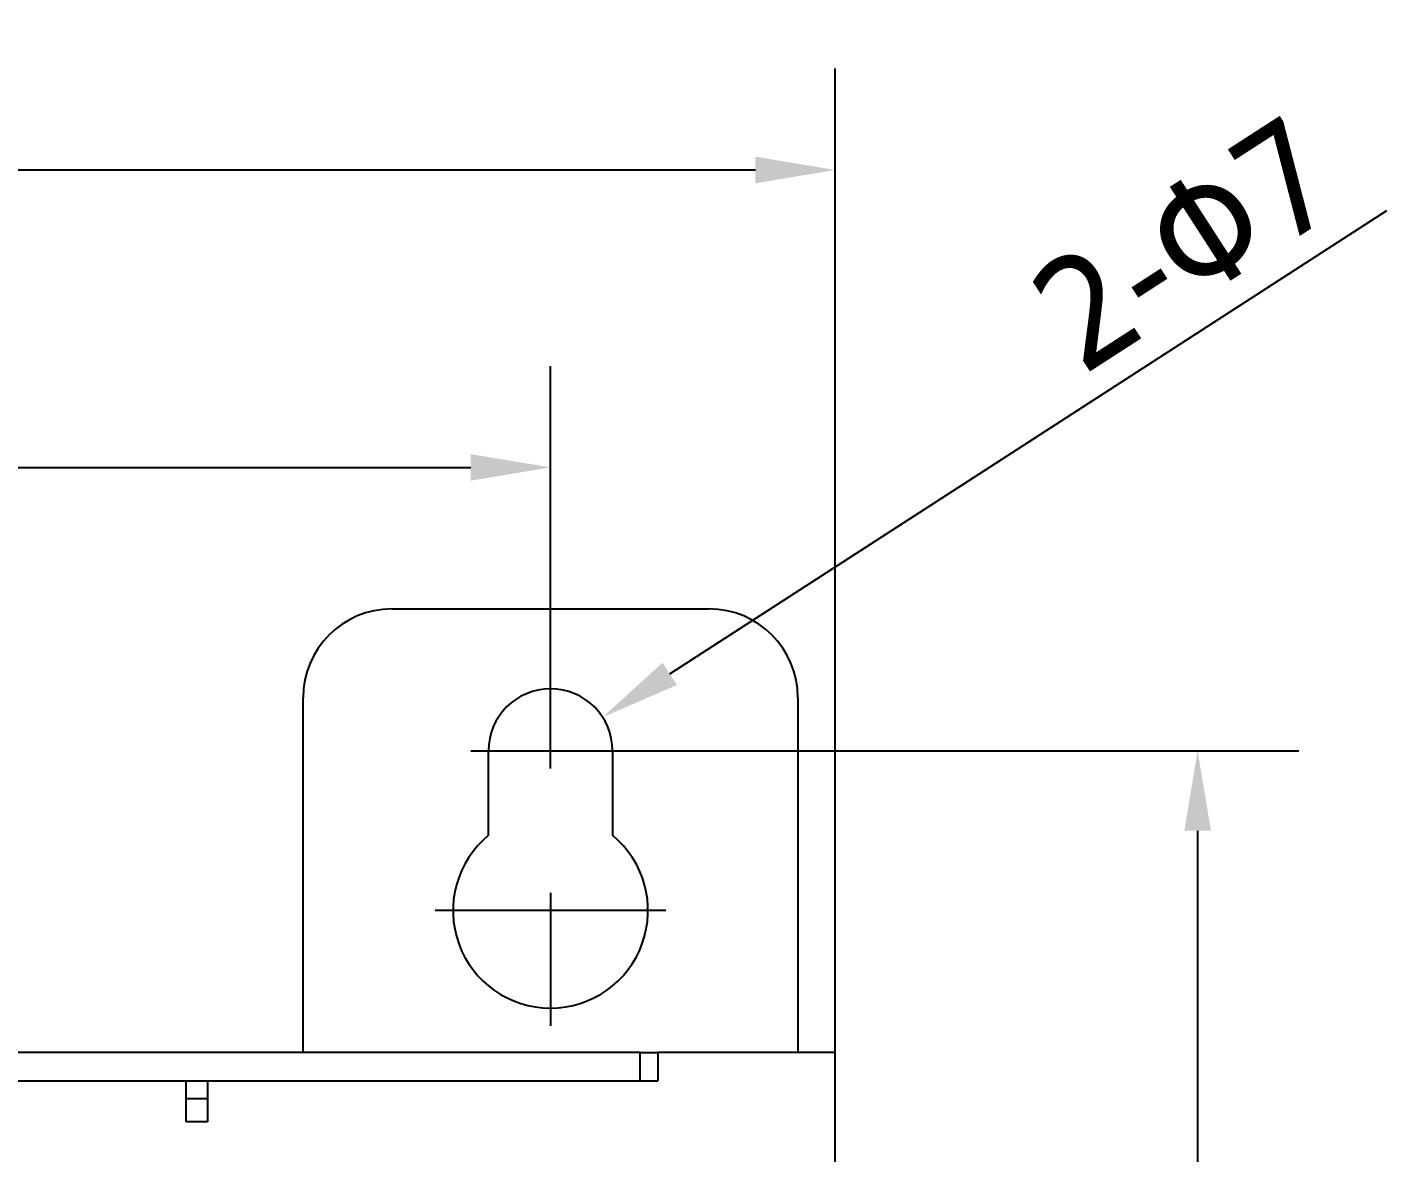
# Model space of a CAD drawing. Header units: millimetres. Extents: x 2121 to 4904, y 892 to 1933.
# Drawn here: x 2519.5 to 2596.2, y 1661.8 to 1725.3 of the extents above; entities that cross this region are included whole.
import ezdxf

# ---------------------------------------------------------------- set-up
doc = ezdxf.new("R2010")
doc.units = ezdxf.units.MM
doc.header["$LTSCALE"] = 1.8
doc.linetypes.add('CENTER', pattern=[50.8, 31.75, -6.35, 6.35, -6.35])
doc.layers.add('CL', color=1, linetype='CENTER')
doc.layers.add('치수(ISO)', color=7, linetype='Continuous', lineweight=25)
doc.styles.add('주 문자 (ISO)', font='')
doc.styles.add('주 텍스트 (ISO)', font='')
doc.styles.get('주 문자 (ISO)').set_extended_font_data('Tahoma')
doc.styles.get('주 텍스트 (ISO)').set_extended_font_data('Tahoma')
doc.dimstyles.new('기본값 (ISO)', dxfattribs={"dimscale": 1.8, "dimtxt": 3.5, "dimasz": 2.5, "dimexe": 3.175, "dimexo": 0, "dimgap": 0.762, "dimtad": 1, "dimrnd": 1e-08, "dimzin": 0, "dimtxsty": '주 텍스트 (ISO)', "dimcen": 0.09, "dimdle": 10, "dimclrd": 256, "dimclre": 256, "dimclrt": 256, "dimazin": 0, "dimtfac": 1.001486, "dimtmove": 0, "dimatfit": 3, "dimfxl": 1, "dimtolj": 1, "dimtzin": 0, "dimlwd": -1, "dimlwe": -1, "dimarcsym": 0})

# ---------------------------------------------------------------- blocks, each defined once
blk = doc.blocks.new('*D767')
at = {"layer": 'Defpoints', "color": 0}
for p in [(2565.062, 1717.24), (2329.062, 1656.495), (2565.062, 1656.495)]:
    blk.add_point(p, dxfattribs=at)
at = {"layer": '치수(ISO)', "color": 7}
for p, q in [((2329.062, 1656.495), (2329.062, 1722.955)), ((2565.062, 1656.495), (2565.062, 1722.955)), ((2333.562, 1717.24), (2560.562, 1717.24))]:
    blk.add_line(p, q, dxfattribs=at)
for points in [[(2333.562, 1717.99), (2333.562, 1716.49), (2329.062, 1717.24)], [(2560.562, 1716.49), (2560.562, 1717.99), (2565.062, 1717.24)]]:
    blk.add_solid(points, dxfattribs=at)
at = {"layer": '치수(ISO)', "color": 7, "insert": (2442.172, 1725.174), "char_height": 6.3, "attachment_point": 1, "style": '주 문자 (ISO)'}
blk.add_mtext('\\A1;236', dxfattribs=at)
blk = doc.blocks.new('*D770')
at = {"layer": 'Defpoints', "color": 0}
for p in [(2549.012, 1700.475), (2345.112, 1688.995), (2549.012, 1688.995)]:
    blk.add_point(p, dxfattribs=at)
at = {"layer": '치수(ISO)', "color": 7}
for p, q in [((2345.112, 1688.995), (2345.112, 1706.19)), ((2549.012, 1688.995), (2549.012, 1706.19)), ((2349.612, 1700.475), (2544.512, 1700.475))]:
    blk.add_line(p, q, dxfattribs=at)
for points in [[(2349.612, 1701.225), (2349.612, 1699.725), (2345.112, 1700.475)], [(2544.512, 1699.725), (2544.512, 1701.225), (2549.012, 1700.475)]]:
    blk.add_solid(points, dxfattribs=at)
at = {"layer": '치수(ISO)', "color": 7, "insert": (2447.062, 1705.128), "char_height": 6.3, "attachment_point": 5, "style": '주 문자 (ISO)'}
blk.add_mtext('\\A1;203.9', dxfattribs=at)
blk = doc.blocks.new('*D773')
at = {"layer": 'Defpoints', "color": 0}
for p in [(2549.237, 1684.495), (2553.512, 1300.495), (2585.504, 1300.495)]:
    blk.add_point(p, dxfattribs=at)
at = {"layer": '치수(ISO)', "color": 7}
for p, q in [((2549.237, 1684.495), (2591.219, 1684.495)), ((2585.504, 1679.995), (2585.504, 1304.995)), ((2553.512, 1300.495), (2591.219, 1300.495))]:
    blk.add_line(p, q, dxfattribs=at)
for points in [[(2586.254, 1679.995), (2584.754, 1679.995), (2585.504, 1684.495)], [(2584.754, 1304.995), (2586.254, 1304.995), (2585.504, 1300.495)]]:
    blk.add_solid(points, dxfattribs=at)
at = {"layer": '치수(ISO)', "color": 7, "insert": (2580.838, 1492.495), "char_height": 6.3, "attachment_point": 5, "rotation": 90, "style": '주 텍스트 (ISO)'}
blk.add_mtext('\\A1;384', dxfattribs=at)
blk = doc.blocks.new('*D774')
at = {"layer": 'Defpoints', "color": 0}
for p in [(2551.952, 1686.394), (2546.072, 1682.597)]:
    blk.add_point(p, dxfattribs=at)
at = {"layer": '치수(ISO)', "color": 7}
blk.add_line((2555.733, 1688.836), (2596.171, 1714.951), dxfattribs=at)
at = {"layer": '치수(ISO)', "color": 1}
for p, q in [((2548.85, 1684.495), (2549.174, 1684.495)), ((2549.012, 1684.333), (2549.012, 1684.657))]:
    blk.add_line(p, q, dxfattribs=at)
at = {"layer": '치수(ISO)', "color": 7}
blk.add_solid([(2555.326, 1689.466), (2556.139, 1688.206), (2551.952, 1686.394)], dxfattribs=at)
at = {"layer": '치수(ISO)', "color": 7, "insert": (2584.821, 1713.112), "char_height": 6.3, "attachment_point": 5, "rotation": 32.85463, "style": '주 문자 (ISO)'}
blk.add_mtext('\\A1;2-Φ7', dxfattribs=at)

msp = doc.modelspace()

# ---------------------------------------------------------------- linework, layer by layer
at = {"layer": 'CL', "color": 7}
for p, q in [((2549.012, 1683.495), (2549.012, 1688.995)), ((2544.512, 1684.495), (2553.512, 1684.495)), ((2549.012, 1676.495), (2549.012, 1668.995)), ((2555.512, 1675.495), (2542.512, 1675.495))]:
    msp.add_line(p, q, dxfattribs=at)
at = {"layer": '치수(ISO)', "color": 7}
for p, q in [((2540.062, 1692.495), (2557.962, 1692.495)), ((2535.062, 1667.495), (2535.062, 1687.495)), ((2562.962, 1687.495), (2562.962, 1667.495)), ((2545.512, 1679.738), (2545.512, 1684.495)), ((2552.512, 1684.495), (2552.512, 1679.738)), ((2554.062, 1667.495), (2340.062, 1667.495)), ((2554.062, 1667.495), (2555.062, 1667.495)), ((2554.062, 1665.895), (2554.062, 1667.495)), ((2565.062, 1667.495), (2555.062, 1667.495)), ((2555.062, 1667.495), (2555.062, 1665.895)), ((2565.062, 1657.495), (2565.062, 1667.495)), ((2340.062, 1665.895), (2554.062, 1665.895)), ((2528.462, 1664.195), (2528.462, 1665.895)), ((2529.662, 1665.895), (2555.062, 1665.895)), ((2529.662, 1665.895), (2529.662, 1663.595)), ((2528.462, 1664.895), (2529.662, 1664.895)), ((2528.462, 1663.595), (2528.462, 1664.195)), ((2529.662, 1663.595), (2528.462, 1663.595))]:
    msp.add_line(p, q, dxfattribs=at)
for centre, radius, start, end in [((2540.062, 1687.495), 5, 90, 180), ((2557.962, 1687.495), 5, 0, 90), ((2549.012, 1684.495), 3.5, 0, 180), ((2549.012, 1675.495), 5.5, 129.5212, 50.4788)]:
    msp.add_arc(centre, radius, start, end, dxfattribs=at)

# ---------------------------------------------------------------- dimensions: what is measured, and where the dimension line sits
dim = msp.add_linear_dim(base=(2565.062, 1717.24), p1=(2329.062, 1656.495), p2=(2565.062, 1656.495), angle=180, dimstyle='기본값 (ISO)', override={"dimzin": 8, "dimdsep": 46, "dimtxsty": '주 문자 (ISO)', "dimclrd": 7, "dimclre": 7, "dimclrt": 7, "dimtofl": 0, "dimatfit": 1}, dxfattribs=at)
dim.commit()
dim.dimension.update_dxf_attribs({"geometry": '*D767', "text_midpoint": (2448.895, 1717.24), "dimtype": 160})
dim = msp.add_diameter_dim_2p(p1=(2546.072, 1682.597), p2=(2551.952, 1686.394), text='2-Φ7', dimstyle='기본값 (ISO)', override={"dimzin": 8, "dimdsep": 46, "dimtxsty": '주 문자 (ISO)', "dimclrd": 7, "dimclre": 1, "dimclrt": 7, "dimtofl": 0, "dimatfit": 1}, dxfattribs=at)
dim.commit()
dim.dimension.update_dxf_attribs({"geometry": '*D774', "text_midpoint": (2587.323, 1709.237), "dimtype": 163})
dim = msp.add_linear_dim(base=(2549.012, 1700.475), p1=(2345.112, 1688.995), p2=(2549.012, 1688.995), dimstyle='기본값 (ISO)', override={"dimzin": 8, "dimdsep": 46, "dimtxsty": '주 문자 (ISO)', "dimclrd": 7, "dimclre": 7, "dimclrt": 7, "dimtofl": 0, "dimatfit": 1}, dxfattribs=at)
dim.commit()
dim.dimension.update_dxf_attribs({"geometry": '*D770', "text_midpoint": (2447.062, 1705.128)})
dim = msp.add_linear_dim(base=(2585.504, 1300.495), p1=(2549.237, 1684.495), p2=(2553.512, 1300.495), angle=90, dimstyle='기본값 (ISO)', override={"dimzin": 8, "dimdsep": 46, "dimclrd": 7, "dimclre": 7, "dimclrt": 7, "dimtofl": 0, "dimatfit": 1}, dxfattribs=at)
dim.commit()
dim.dimension.update_dxf_attribs({"geometry": '*D773', "text_midpoint": (2580.838, 1492.495)})

doc.saveas('drawing.dxf')
